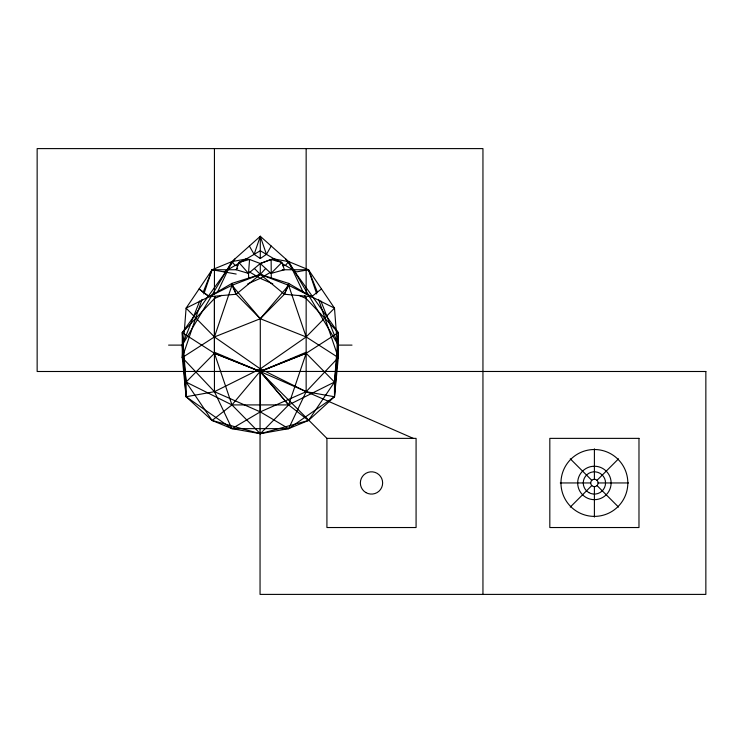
<?xml version="1.0" encoding="UTF-8"?>
<svg xmlns="http://www.w3.org/2000/svg" width="743" height="743" viewBox="0 0 743 743"><rect width="100%" height="100%" fill="white"/><g stroke="black" fill="none" stroke-linecap="round" stroke-linejoin="round"><path stroke-width="1.11" d="M285.544 258.815L338.306 332.632L338.306 357.597L334.489 396.743L308.512 420.464L288.637 428.646L260.291 433.698L231.955 428.646L212.08 420.464L186.094 396.743L182.276 357.587L182.276 332.632L235.039 258.815M271.279 277.993L271.13 259.493L274.464 259.047L288.637 261.573L308.512 269.755L334.489 308.15L338.306 357.597L306.153 391.691L288.637 428.646L231.955 428.646L186.094 396.743L182.276 345.114L199.728 300.971M320.855 300.971L338.306 345.114L334.489 396.743L288.637 428.646L260.291 411.873L214.439 391.691L182.276 357.587L186.094 308.15L212.08 269.755L231.955 261.573L246.119 259.047L249.574 259.465L260.291 263.524L271.037 273.415L284.402 269.755L281.848 262.437L274.464 259.047L271.009 259.465L260.291 263.524L248.478 273.405L248.71 277.984M304.686 295.454L306.153 298.528L338.306 332.632L334.489 382.069L334.489 396.743L306.153 391.691L260.291 368.853L214.439 336.941L186.094 308.15L231.955 285.312L260.291 274.418L265.66 268.474M237.667 268.195L236.228 269.755L248.478 273.405L249.574 259.465L238.847 262.409L236.228 269.755L212.08 269.755L203.136 292.361M338.306 345.114L334.489 382.069L308.512 420.464L260.291 433.698L212.08 420.464L186.094 382.069L182.276 345.114L231.955 261.573L260.291 236.302L288.637 261.573L338.306 345.114L352.006 345.114M202.022 299.401L182.276 357.587L214.439 336.941L260.291 318.728L284.402 294.247L288.637 285.312L288.637 283.389L260.291 274.418L254.385 268.464M203.879 293.912L212.08 269.755L236.181 274.046M214.439 336.941L231.955 285.312L231.955 283.389L260.291 274.418L288.637 285.312L334.489 308.15L306.153 336.941L260.291 368.853L214.439 391.691L186.094 396.743L186.094 382.069L182.276 332.632L214.439 298.528L215.405 296.476M308.512 420.464L288.637 404.916L260.291 371.491L214.439 353.287L186.094 382.069L231.955 404.916L260.291 433.698L288.637 404.916L306.153 353.287L338.306 332.632M254.143 254.357L260.291 236.302L266.449 254.357L260.291 258.518L254.143 254.357L249.369 246.035M311.558 296.726L284.402 294.247L288.637 283.389L311.558 296.726L321.496 288.953M217.355 292.37L231.955 261.573L235.122 265.474L237.955 265.697M266.449 254.357L271.214 246.035M221.73 295.324L214.439 298.528L214.439 391.691L231.955 428.646L260.291 411.873L260.291 318.728L288.637 285.312L306.153 336.941L338.306 357.587L318.571 299.401M271.037 273.415L281.848 262.437L271.13 259.493L260.291 263.524L260.291 274.418L284.402 294.247M570.271 507.079L591.772 485.578M597.028 480.322L618.529 458.821M306.153 336.941L260.291 318.728L236.181 294.247L231.955 283.389L209.024 296.726L236.181 294.247L260.291 274.418M212.08 420.464L231.955 404.916L260.05 371.454L306.153 353.287L334.489 382.069L288.637 404.916L231.955 404.916L214.439 353.287L182.276 332.632M270.062 272.56L260.291 278.346L247.791 283.854M224.135 271.901L239.125 263.133M241.122 261.973L260.291 250.762L278.458 261.387M246.119 259.047L238.847 262.409L248.478 273.405M260.291 411.873L306.153 391.691L306.153 297.497M306.153 352.256L260.291 371.491L306.153 353.287M282.646 265.697L285.461 265.474L288.637 261.573L303.228 292.37M282.21 269.755L308.512 269.755L317.447 292.361M168.577 345.114L182.276 345.114M326.92 438.37L416.08 438.37L416.08 527.53L326.92 527.53L326.92 438.37L260.05 371.454L214.439 352.256L214.439 297.497M560.278 482.95L590.685 482.95M598.115 482.95A3.715 3.715 0 0 0 592.543 479.737A3.715 3.715 0 0 0 592.543 486.163A3.715 3.715 0 0 0 598.115 482.95L628.522 482.95M214.439 353.287L260.05 371.454L413.294 438.37M272.802 283.854L260.291 278.346L249.546 271.984M298.853 295.324L306.153 298.528M282.461 263.719L296.457 271.901L308.512 269.755L316.704 293.912M209.257 296.615L199.087 288.953L209.089 296.698M570.271 458.821L591.772 480.322M597.028 485.578L618.529 507.079M274.464 259.047L276.043 260.747M288.637 404.916L260.05 371.454L37.15 371.5L37.15 148.6L482.95 148.6L482.95 594.4M260.291 318.728L231.955 285.312L236.181 294.247M594.4 448.828L594.4 479.235M594.4 486.665L594.4 517.072M306.153 148.6L306.153 294.042M260.291 236.302L260.291 258.518M214.439 148.6L214.439 294.042M705.85 371.5L260.05 371.454L260.05 594.4L705.85 594.4L705.85 371.5M638.98 438.37L549.82 438.37L549.82 527.53L638.98 527.53L638.98 438.37M582.577 494.773A16.718 16.718 0 0 0 610.551 487.278A16.718 16.718 0 0 0 590.072 466.799A16.718 16.718 0 0 0 582.577 494.773M588.827 492.6A11.145 11.145 0 0 0 605.545 482.95A11.145 11.145 0 0 0 588.827 473.3A11.145 11.145 0 0 0 588.827 492.6M570.754 506.596A33.435 33.435 0 0 0 626.693 491.606A33.435 33.435 0 0 0 585.744 450.657A33.435 33.435 0 0 0 570.754 506.596M365.928 492.6A11.145 11.145 0 0 0 382.645 482.95A11.145 11.145 0 0 0 365.928 473.3A11.145 11.145 0 0 0 365.928 492.6"/></g></svg>
